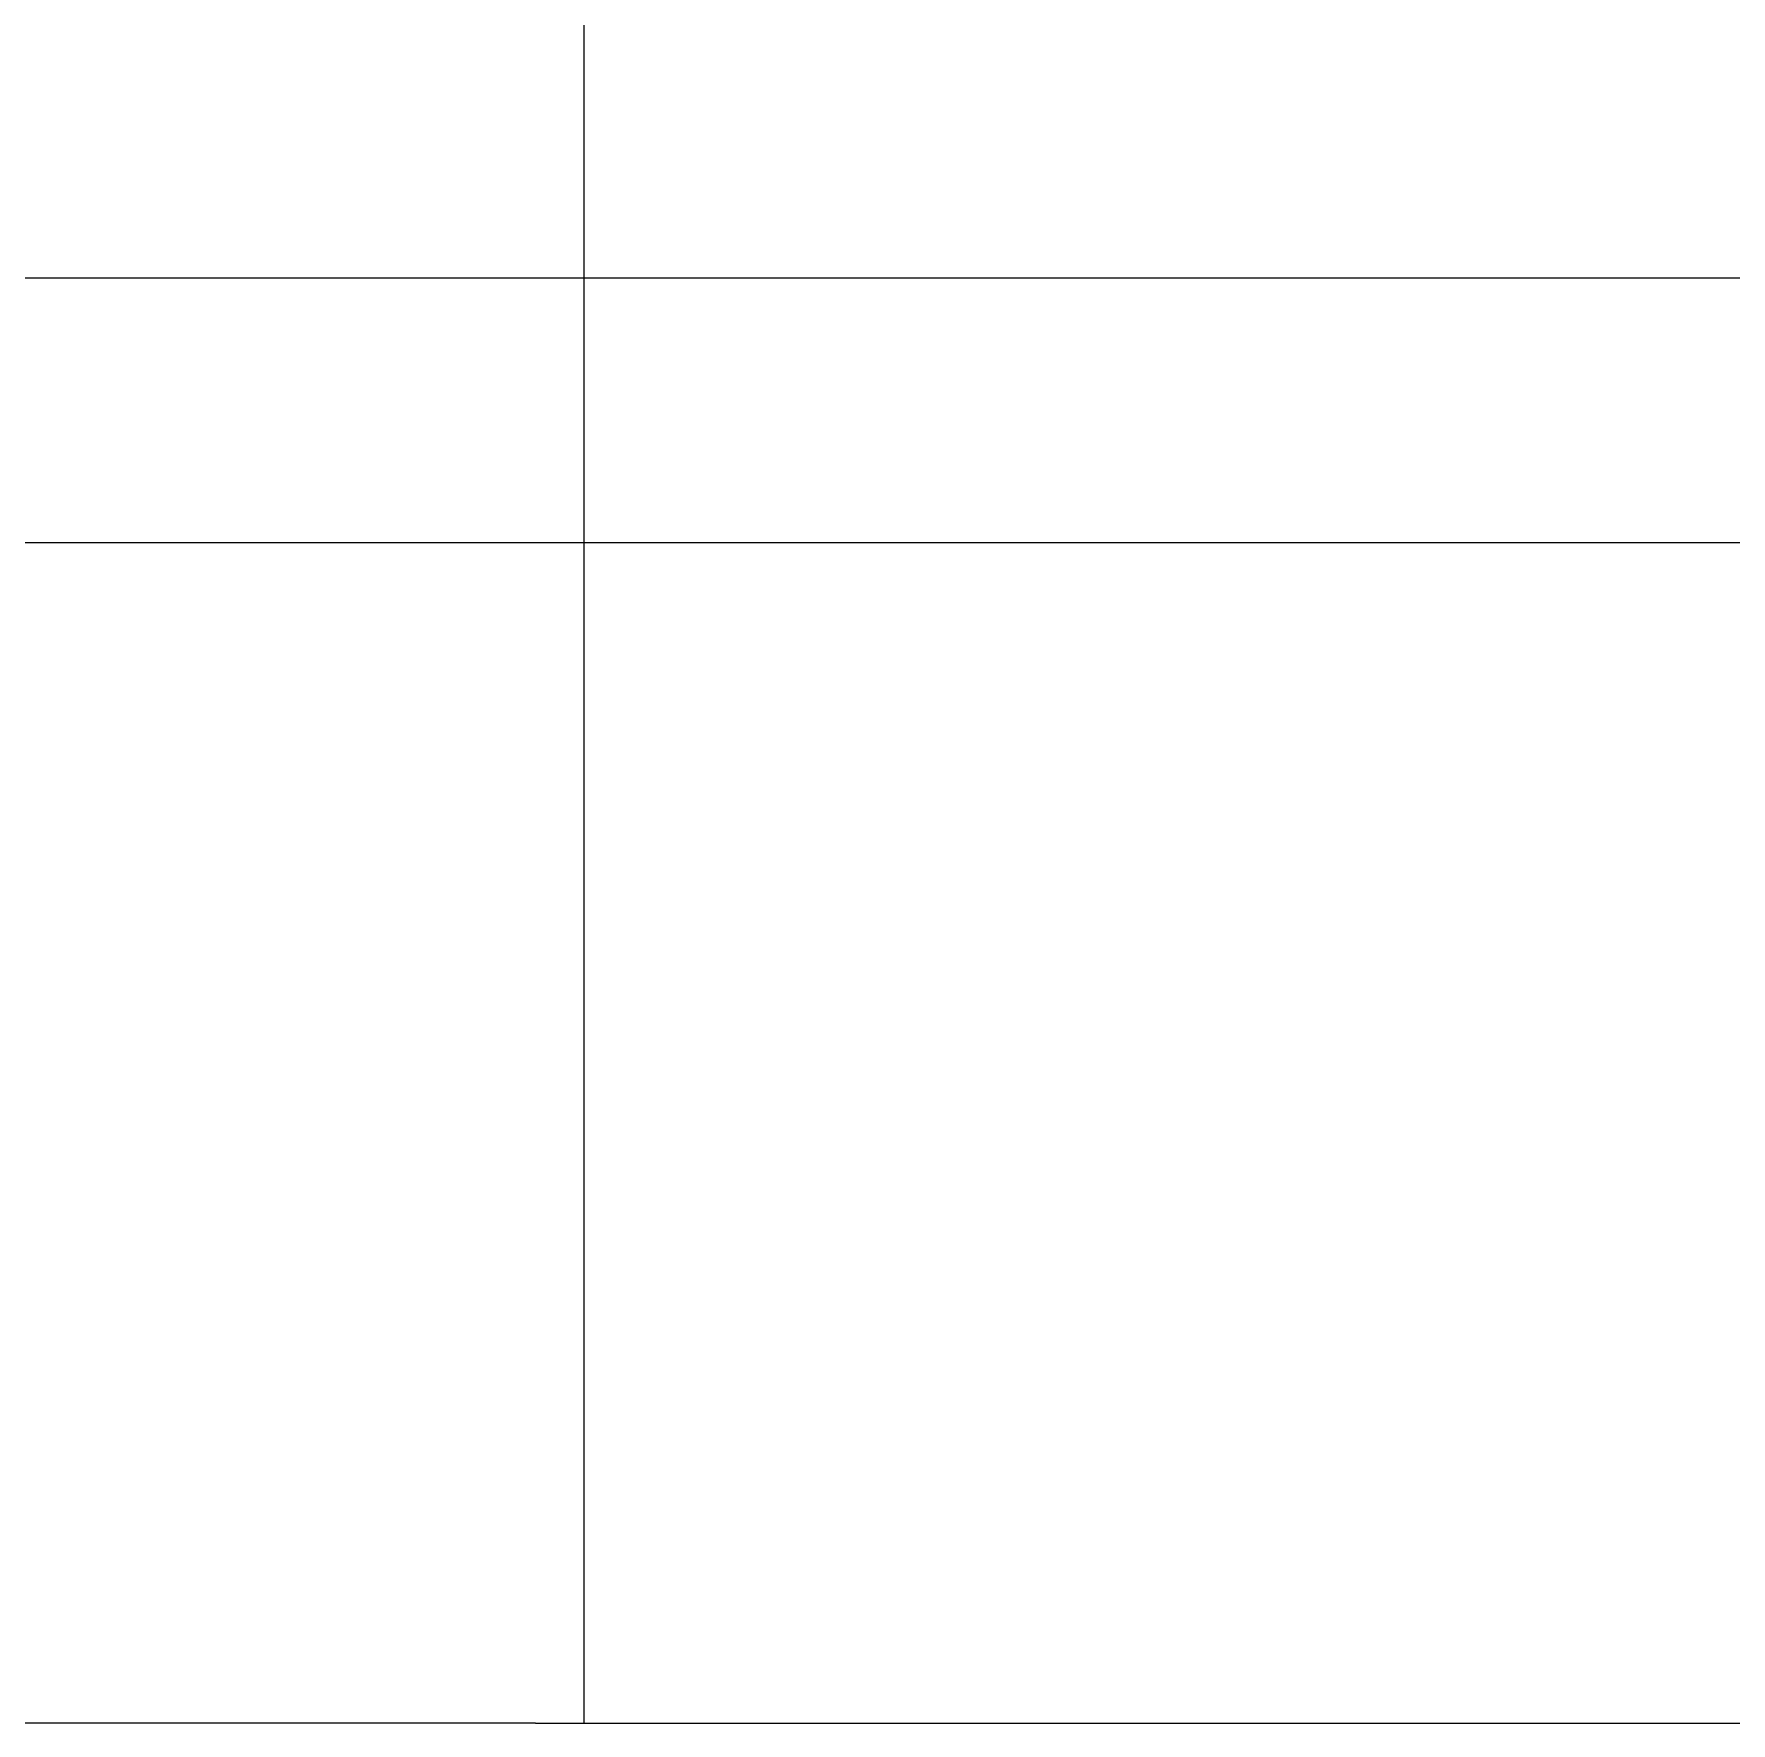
# Model space of a CAD drawing. Extents: x 185 to 567, y -69 to 170.
# Drawn here: x 400.37 to 403.895, y -42.086 to -38.579 of the extents above; entities that cross this region are included whole.
import ezdxf

# ---------------------------------------------------------------- set-up
doc = ezdxf.new("R2010")
doc.units = 0
doc.header["$LTSCALE"] = 0.25
doc.header["$MEASUREMENT"] = 0
for name, color, linetype in [('A-ELV 5', 51, 'CONTINUOUS'), ('A-ELV 6', 71, 'CONTINUOUS'), ('A-groves', 8, 'CONTINUOUS')]:
    doc.layers.add(name, color=color, linetype=linetype)

msp = doc.modelspace()

# ---------------------------------------------------------------- linework, layer by layer
at = {"layer": 'A-ELV 5'}
msp.add_line((401.4122, -42.0857, 0), (398.5831, -42.0857, 0), dxfattribs=at)
at = {"layer": 'A-ELV 6'}
for p, q in [((401.5122, -15.6357, 0), (401.5122, -42.0857, 0)), ((401.4122, -42.0857, 0), (412.1185, -42.0857, -0.0001))]:
    msp.add_line(p, q, dxfattribs=at)
at = {"layer": 'A-groves'}
for p, q in [((416.4022, -39.0857, -0.0003), (396.9322, -39.0857, 0)), ((416.4022, -39.6357, -0.0003), (396.9322, -39.6357, 0))]:
    msp.add_line(p, q, dxfattribs=at)

doc.saveas('drawing.dxf')
